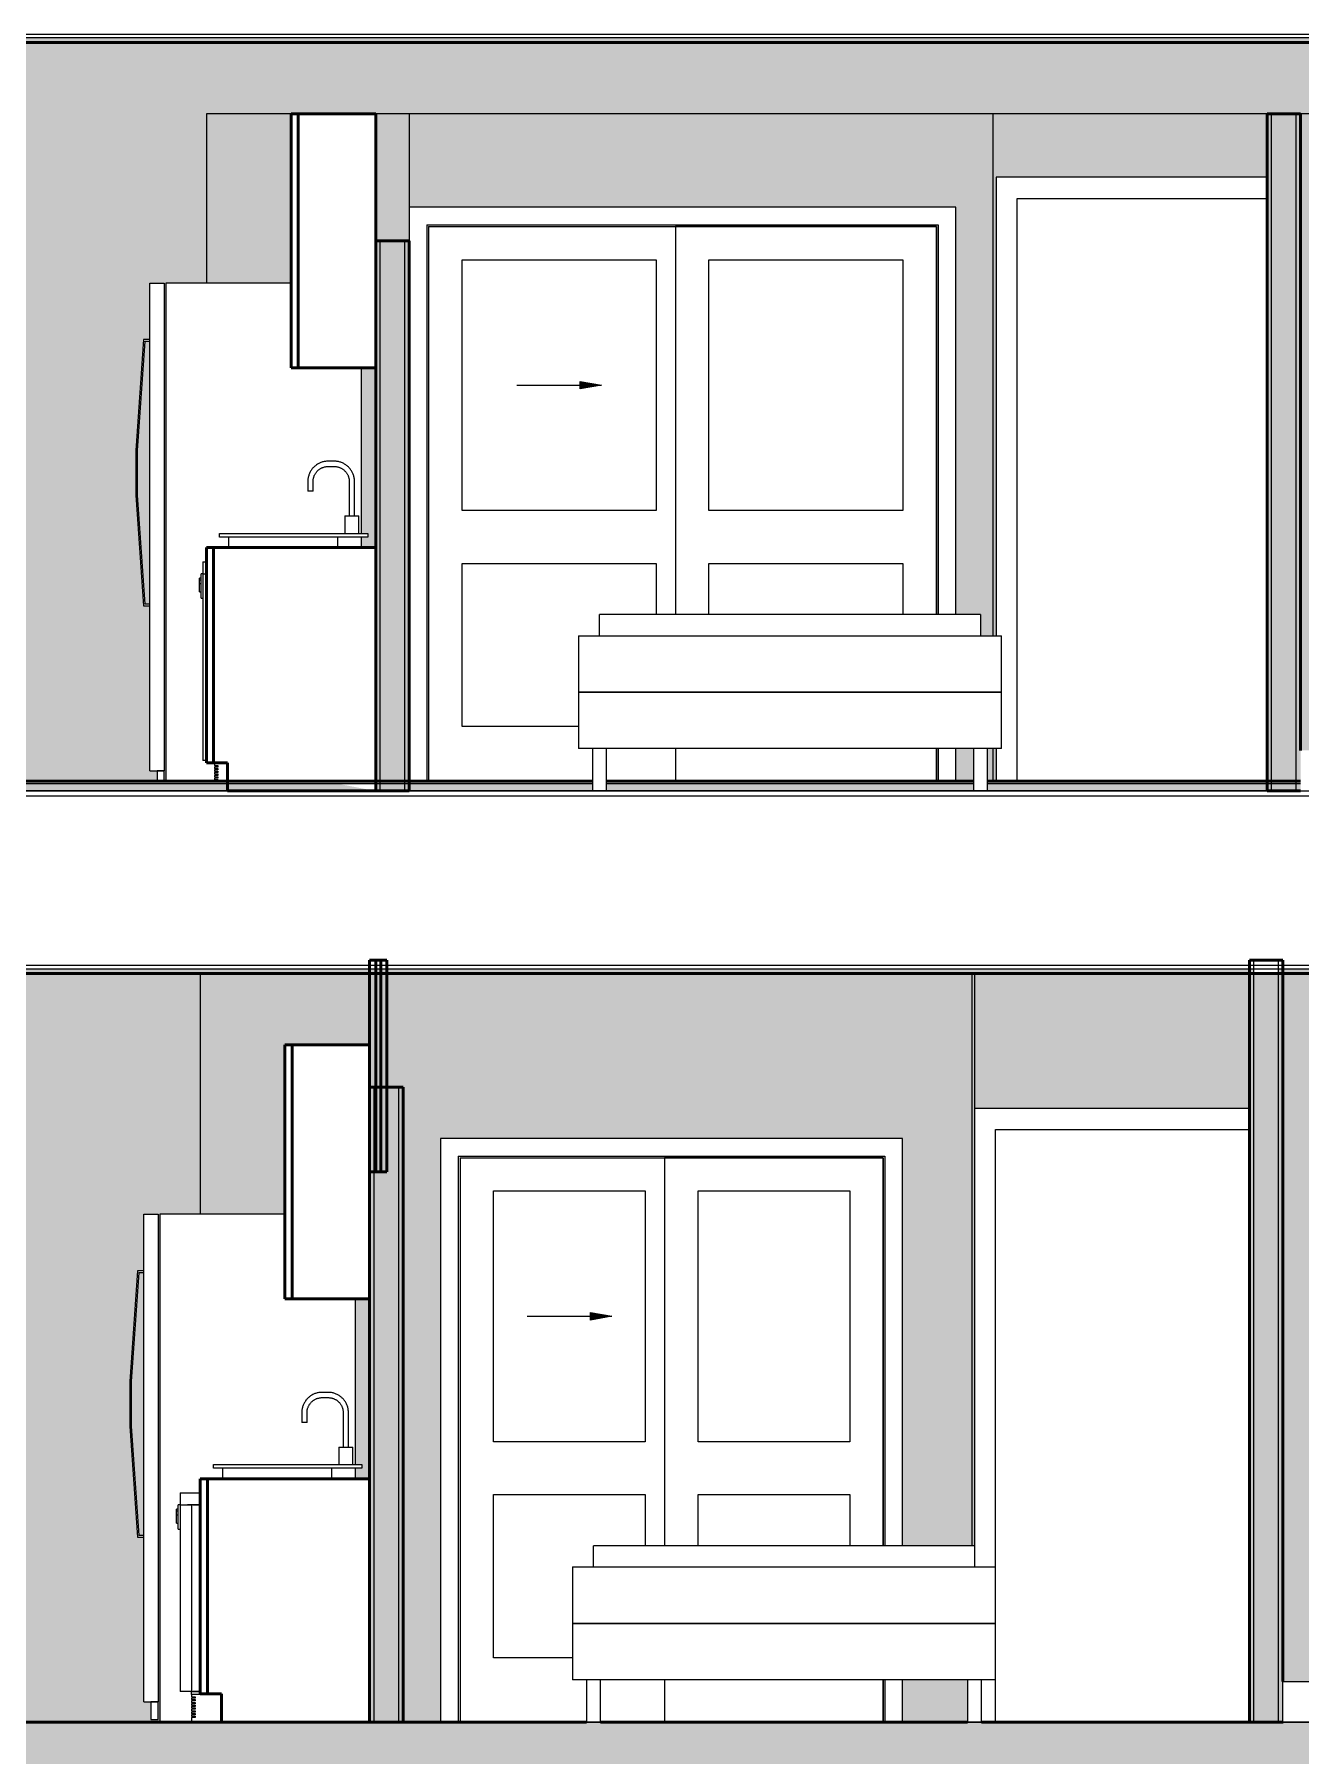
# Model space of a CAD drawing. Header units: inches. Extents: x 9584 to 15274, y -226 to 527.
# Drawn here: x 11400.8 to 11580.4, y -4.7 to 239.2 of the extents above; entities that cross this region are included whole.
import ezdxf

# ---------------------------------------------------------------- set-up
doc = ezdxf.new("R2010")
doc.units = ezdxf.units.IN
doc.header["$MEASUREMENT"] = 0
doc.linetypes.add('Aligning Line 1_8_', pattern=[0.25, 0.125, -0.125])
doc.linetypes.add('Grid Line 1_2_', pattern=[0.875, 0.5, -0.125, 0.125, -0.125])
for name, color, linetype, lineweight in [('0-1', 7, 'Continuous', 5), ('0-2', 7, 'Continuous', 9), ('A-AREA-PATT-2', 254, 'Continuous', 9), ('A-DETL-GENF-1', 92, 'Continuous', 13), ('A-DETL-GENF-2', 7, 'Continuous', 9), ('A-DOOR-1', 7, 'Continuous', 9), ('A-DOOR-FRAM-1', 7, 'Continuous', 9), ('A-FLOR-1', 192, 'Continuous', 50), ('A-FLOR-LEVL-1', 51, 'Grid Line 1_2_', 9), ('A-FLOR-MCUT', 51, 'Continuous', 13), ('A-FLOR-PATT-1', 8, 'Continuous', 9), ('A-WALL-1', 250, 'Continuous', 13), ('A-WALL-2', 10, 'Continuous', 50), ('A-WALL-PATT-1', 253, 'Continuous', 9), ('G-ANNO-SYMB', 111, 'Aligning Line 1_8_', 9), ('G-ANNO-SYMB-1', 147, 'Aligning Line 1_8_', 9), ('I-FURN-1', 7, 'Continuous', 9), ('P-SANR-FIXT-1', 7, 'Continuous', 9), ('Q-CASE-1', 10, 'Continuous', 50), ('Q-SPCQ-1', 7, 'Continuous', 9)]:
    doc.layers.add(name, color=color, linetype=linetype, lineweight=lineweight)
pattern_1 = [(216.87, (11002.345, 87.994), (47.980943, 31.987086), [7.997, -71.971]), (206.565, (11011.941, 83.196), (-15.99371, -15.99413), [17.881, -17.881]), (198.435, (11011.941, 75.199), (-31.98674, -15.99388), [10.115, -40.461])]
pattern_2 = [(0, (10995.947, 72), (30.72, 7.68), [1.267, -21.773, 1.267, -21.773, -122.88]), (0, (10995.947, 72), (30.72, 7.68), [-46.08, 1.267, -44.813, 1.267, -21.773, -53.76]), (0, (10995.947, 72), (30.72, 7.68), [-115.2, 1.267, -14.093, 1.267, -37.133]), (120, (11007.467, 75.84), (-22.011075, 22.7643), [1.267, -21.773, 1.267, -21.773, -122.88]), (120, (11007.467, 75.84), (-22.011075, 22.7643), [-46.08, 1.267, -44.813, 1.267, -21.773, -53.76]), (120, (11007.467, 75.84), (-22.011075, 22.7643), [-115.2, 1.267, -14.093, 1.267, -37.133]), (240, (11011.307, 91.2), (-8.708925, -30.4443), [1.267, -21.773, 1.267, -21.773, -122.88]), (240, (11011.307, 91.2), (-8.708925, -30.4443), [-46.08, 1.267, -44.813, 1.267, -21.773, -53.76]), (240, (11011.307, 91.2), (-8.708925, -30.4443), [-115.2, 1.267, -14.093, 1.267, -37.133])]
pattern_3 = [(50, (10995.947, 72), (27.5427, -2.4099), [2.88, -31.68]), (355, (10995.947, 72), (-5.32784, 28.8843), [2.304, -25.344]), (100.451, (10998.243, 71.8), (22.2153, 26.4739), [2.448, -26.924]), (46.184, (10995.947, 79.68), (40.9819, -6.3564), [4.32, -47.52]), (96.636, (10999.363, 79.15), (35.8907, 37.4062), [3.671, -40.386]), (351.184, (10995.947, 79.68), (35.891, 37.4062), [3.456, -38.016]), (21, (10999.787, 77.76), (22.92104, -15.46073), [2.88, -31.68]), (326, (10999.787, 77.76), (9.3435, 27.84574), [2.304, -25.344]), (71.451, (11001.697, 76.472), (32.2648, 12.3844), [2.448, -26.924]), (37.5, (10995.947, 72), (0.466855, 12.78271), [1.267, -23.77, 1.267, -24.461, -25.44]), (37.5, (10995.947, 72), (0.466855, 12.78271), [-50.765, 1.267, -24.173]), (7.5, (10995.947, 72), (10.10159, 15.14509), [1.267, -13.402, 1.267, -23.194, -9.696]), (7.5, (10995.947, 72), (10.10159, 15.14509), [-39.13, 1.267, -8.429]), (327.5, (10987.384, 72), (20.49916, -0.86578), [1.267, -8.333, 1.267, -28.685, -39.744]), (327.5, (10987.384, 72), (20.49916, -0.86578), [-39.552, 1.267, -38.477]), (317.5, (10983.544, 72), (22.39478, 3.8443), [1.267, -11.213, 1.267, -18.624, -28.224]), (317.5, (10983.544, 72), (22.39478, 3.8443), [-32.371, 1.267, -26.957])]

# ---------------------------------------------------------------- blocks, each defined once
blk = doc.blocks.new('CTR - 2nd Phase_rvt-1-BUILDING SECTION - EAST_WEST - LOOKING NORTH')
at = {"layer": 'A-FLOR-LEVL-1'}
for p, q in [((9583.58, 132), (12532.58, 132)), ((9583.58, 0), (12532.58, 0))]:
    blk.add_line(p, q, dxfattribs=at)
blk = doc.blocks.new('FOLDING_SLIDING CLOSET - 60_ x 80_-1372877-BUILDING SECTION - EAST_WEST - LOOKING NORTH')
at = {"layer": 'A-DETL-GENF-1'}
blk.add_hatch(color=256, dxfattribs=at).paths.add_polyline_path([(11479.66, 57), (11482.68, 57.53), (11479.66, 58.06)], flags=0)
at = {"layer": 'A-DETL-GENF-2'}
for p, q in [((11470.68, 57.53), (11482.68, 57.53)), ((11479.66, 58.06), (11482.68, 57.53)), ((11479.66, 57), (11479.66, 58.06)), ((11482.68, 57.53), (11479.66, 57))]:
    blk.add_line(p, q, dxfattribs=at)
at = {"layer": 'A-DOOR-1'}
for p, q in [((11458.43, 82.75), (11458.43, 0)), ((11523.93, 82.75), (11458.43, 82.75)), ((11523.93, 24.99), (11523.93, 82.75)), ((11460.93, 80.25), (11460.93, 0)), ((11460.93, 80.25), (11521.43, 80.25)), ((11521.18, 80), (11490.18, 80)), ((11490.18, 80), (11490.18, 25)), ((11521.18, 25), (11521.18, 80)), ((11521.43, 80.25), (11521.43, 25)), ((11465.93, 39.75), (11465.93, 75.31)), ((11465.93, 75.31), (11487.43, 75.31)), ((11487.43, 75.31), (11487.43, 39.75)), ((11494.93, 39.75), (11494.93, 75.31)), ((11494.93, 75.31), (11516.43, 75.31)), ((11516.43, 75.31), (11516.43, 39.75)), ((11487.43, 39.75), (11465.93, 39.75)), ((11516.43, 39.75), (11494.93, 39.75)), ((11465.93, 9.13), (11465.93, 32.25)), ((11465.93, 32.25), (11487.43, 32.25)), ((11487.43, 32.25), (11487.43, 25)), ((11494.93, 25), (11494.93, 32.25)), ((11494.93, 32.25), (11516.43, 32.25)), ((11516.43, 32.25), (11516.43, 25)), ((11477.11, 9.13), (11465.93, 9.13)), ((11490.18, 6), (11490.18, 0)), ((11521.18, 0), (11521.18, 6)), ((11521.43, 6), (11521.43, 0)), ((11523.93, 0), (11523.93, 6))]:
    blk.add_line(p, q, dxfattribs=at)
at = {"layer": 'A-DOOR-FRAM-1'}
for p, q in [((11461.18, 80), (11461.18, 0)), ((11461.18, 80), (11521.18, 80)), ((11521.18, 80), (11521.18, 25)), ((11521.18, 6), (11521.18, 0))]:
    blk.add_line(p, q, dxfattribs=at)
blk = doc.blocks.new('Interior_barn_door_18732 - Interior_barn_door_18732-1655839-BUILDING SECTION - EAST_WEST - LOOKING NORTH')
at = {"layer": 'A-DOOR-FRAM-1'}
for p, q in [((11573.11, 87), (11534.11, 87)), ((11534.11, 87), (11534.11, 25)), ((11537.11, 22), (11537.11, 84)), ((11537.11, 84), (11573.11, 84)), ((11537.11, 0), (11537.11, 6))]:
    blk.add_line(p, q, dxfattribs=at)
blk = doc.blocks.new('Refrigerator_-_Side-by-Side_6047 - 36_ X 30_-1372843-BUILDING SECTION - EAST_WEST - LOOKING NORTH')
at = {"layer": 'Q-SPCQ-1'}
for p, q in [((11416.36, 2.87), (11416.36, 72)), ((11416.36, 72), (11418.36, 72)), ((11418.36, 72), (11418.36, 2.87)), ((11418.61, 72), (11418.61, 0)), ((11436.36, 72), (11418.61, 72)), ((11415.46, 64), (11414.36, 48.29)), ((11414.61, 48.28), (11415.7, 63.75)), ((11416.36, 64), (11415.46, 64)), ((11415.7, 63.75), (11416.36, 63.75)), ((11446.36, 36.5), (11446.36, 60)), ((11414.36, 48.29), (11414.36, 41.94)), ((11414.61, 41.95), (11414.61, 48.28)), ((11414.36, 41.94), (11415.46, 26.23)), ((11415.7, 26.48), (11414.61, 41.95)), ((11446.36, 34.5), (11446.36, 36)), ((11415.46, 26.23), (11416.36, 26.23)), ((11416.36, 26.48), (11415.7, 26.48)), ((11416.36, 2.87), (11418.36, 2.87)), ((11417.36, 2.87), (11417.36, 0.37)), ((11418.36, 2.87), (11417.36, 2.87)), ((11418.36, 0.37), (11418.36, 2.87)), ((11417.36, 0.37), (11418.36, 0.37))]:
    blk.add_line(p, q, dxfattribs=at)
blk = doc.blocks.new('OD_CW_Base Cabinet - OD_CW_Base Cabinet-1952585-BUILDING SECTION - EAST_WEST - LOOKING NORTH')
at = {"layer": 'Q-CASE-1'}
for p, q in [((11424.36, 34.5), (11424.36, 4)), ((11425.36, 34.5), (11424.36, 34.5)), ((11425.36, 4), (11425.36, 34.5)), ((11425.36, 34.5), (11425.36, 4)), ((11448.36, 34.5), (11425.36, 34.5)), ((11448.36, 0), (11448.36, 34.5)), ((11424.36, 4), (11425.36, 4)), ((11425.36, 4), (11427.36, 4)), ((11427.36, 4), (11427.36, 0)), ((11427.36, 0), (11448.36, 0))]:
    blk.add_line(p, q, dxfattribs=at)
blk = doc.blocks.new('Sink Kitchen-Single - 30_ x 21_-366345-BUILDING SECTION - EAST_WEST - LOOKING NORTH')
at = {"layer": 'P-SANR-FIXT-1'}
for p, q in [((11442.49, 46.75), (11441.61, 46.75)), ((11441.61, 46), (11442.49, 46)), ((11438.74, 43.88), (11438.74, 42.5)), ((11439.49, 42.5), (11438.74, 42.5)), ((11439.49, 42.5), (11439.49, 43.88)), ((11444.61, 43.88), (11444.61, 39)), ((11445.36, 39), (11445.36, 43.88)), ((11443.99, 39), (11443.99, 36.5)), ((11443.99, 39), (11443.99, 36.5)), ((11444.01, 39), (11444.01, 39)), ((11444.01, 39), (11444.99, 39)), ((11444.99, 39), (11445.96, 39)), ((11445.96, 39), (11445.96, 39)), ((11445.99, 36.5), (11445.99, 39)), ((11445.99, 36.5), (11445.99, 39)), ((11426.24, 36.5), (11447.24, 36.5)), ((11426.24, 36), (11426.24, 36.5)), ((11447.24, 36), (11426.24, 36)), ((11427.49, 36), (11427.49, 34.5)), ((11442.99, 34.5), (11442.99, 36)), ((11447.24, 36.5), (11447.24, 36))]:
    blk.add_line(p, q, dxfattribs=at)
at = {"layer": 'P-SANR-FIXT-1', "flags": 128}
for points in [[(11441.61, 46.75), (11441.5, 46.75), (11441.38, 46.74), (11441.27, 46.73), (11441.16, 46.71), (11441.04, 46.69), (11440.93, 46.67), (11440.82, 46.64), (11440.71, 46.6), (11440.6, 46.57), (11440.49, 46.52), (11440.39, 46.48), (11440.29, 46.43), (11440.19, 46.37), (11440.09, 46.31), (11439.99, 46.25), (11439.9, 46.18), (11439.81, 46.11), (11439.72, 46.04), (11439.63, 45.96), (11439.55, 45.88), (11439.47, 45.79), (11439.4, 45.71), (11439.33, 45.62), (11439.26, 45.52), (11439.2, 45.43), (11439.13, 45.33), (11439.08, 45.23), (11439.03, 45.13), (11438.98, 45.02), (11438.93, 44.92), (11438.9, 44.81), (11438.86, 44.7), (11438.83, 44.59), (11438.8, 44.48), (11438.78, 44.36), (11438.76, 44.25), (11438.75, 44.14), (11438.74, 44.02), (11438.74, 43.91), (11438.74, 43.88)], [(11445.36, 43.88), (11445.36, 43.99), (11445.36, 44.1), (11445.34, 44.22), (11445.33, 44.33), (11445.31, 44.45), (11445.28, 44.56), (11445.25, 44.67), (11445.22, 44.78), (11445.18, 44.89), (11445.14, 44.99), (11445.09, 45.1), (11445.04, 45.2), (11444.98, 45.3), (11444.93, 45.4), (11444.86, 45.5), (11444.8, 45.59), (11444.72, 45.68), (11444.65, 45.77), (11444.57, 45.86), (11444.49, 45.94), (11444.41, 46.02), (11444.32, 46.09), (11444.23, 46.16), (11444.14, 46.23), (11444.04, 46.29), (11443.94, 46.35), (11443.84, 46.41), (11443.74, 46.46), (11443.64, 46.51), (11443.53, 46.55), (11443.42, 46.59), (11443.31, 46.63), (11443.2, 46.66), (11443.09, 46.69), (11442.98, 46.71), (11442.86, 46.73), (11442.75, 46.74), (11442.64, 46.75), (11442.52, 46.75), (11442.49, 46.75)], [(11439.49, 43.88), (11439.49, 43.96), (11439.5, 44.04), (11439.5, 44.13), (11439.52, 44.21), (11439.53, 44.3), (11439.55, 44.38), (11439.57, 44.46), (11439.6, 44.54), (11439.63, 44.62), (11439.66, 44.7), (11439.69, 44.78), (11439.73, 44.86), (11439.77, 44.93), (11439.81, 45), (11439.86, 45.07), (11439.91, 45.14), (11439.96, 45.21), (11440.02, 45.28), (11440.07, 45.34), (11440.13, 45.4), (11440.2, 45.46), (11440.26, 45.51), (11440.33, 45.57), (11440.4, 45.62), (11440.47, 45.66), (11440.54, 45.71), (11440.61, 45.75), (11440.69, 45.79), (11440.77, 45.82), (11440.84, 45.86), (11440.92, 45.88), (11441.01, 45.91), (11441.09, 45.93), (11441.17, 45.95), (11441.25, 45.97), (11441.34, 45.98), (11441.42, 45.99), (11441.51, 46), (11441.59, 46), (11441.61, 46)], [(11442.49, 46), (11442.57, 46), (11442.66, 45.99), (11442.74, 45.98), (11442.83, 45.97), (11442.91, 45.96), (11442.99, 45.94), (11443.08, 45.92), (11443.16, 45.89), (11443.24, 45.86), (11443.32, 45.83), (11443.39, 45.8), (11443.47, 45.76), (11443.55, 45.72), (11443.62, 45.68), (11443.69, 45.63), (11443.76, 45.58), (11443.83, 45.53), (11443.89, 45.47), (11443.95, 45.42), (11444.01, 45.36), (11444.07, 45.29), (11444.13, 45.23), (11444.18, 45.16), (11444.23, 45.09), (11444.28, 45.02), (11444.32, 44.95), (11444.36, 44.88), (11444.4, 44.8), (11444.44, 44.72), (11444.47, 44.65), (11444.5, 44.57), (11444.53, 44.48), (11444.55, 44.4), (11444.57, 44.32), (11444.58, 44.24), (11444.6, 44.15), (11444.61, 44.07), (11444.61, 43.98), (11444.61, 43.9), (11444.61, 43.88)]]:
    blk.add_lwpolyline(points, dxfattribs=at)
blk = doc.blocks.new('Dishwasher_15404 - 34_ counter-547918-BUILDING SECTION - EAST_WEST - LOOKING NORTH')
at = {"layer": 'Q-SPCQ-1'}
for p, q in [((11421.49, 32.5), (11421.49, 30.79)), ((11421.49, 32.5), (11422.56, 32.5)), ((11422.56, 32.5), (11424.36, 32.5)), ((11421.24, 30.18), (11420.99, 30.18)), ((11420.99, 29.94), (11420.99, 30.18)), ((11420.99, 29.35), (11420.99, 29.94)), ((11420.99, 29.94), (11421.24, 29.94)), ((11420.99, 28.21), (11420.99, 29.35)), ((11421.24, 29.35), (11420.99, 29.35)), ((11421.24, 28.06), (11421.24, 30.79)), ((11421.49, 30.79), (11421.24, 30.79)), ((11421.49, 30.79), (11421.49, 4.33)), ((11421.49, 30.79), (11421.69, 30.79)), ((11421.69, 30.79), (11423.11, 30.79)), ((11424.36, 30.79), (11422.56, 30.79)), ((11423.11, 30.79), (11423.11, 4.33)), ((11423.11, 30.79), (11423.11, 4.33)), ((11423.31, 30.79), (11424.36, 30.79)), ((11420.99, 28.21), (11421.24, 28.21)), ((11421.24, 27.35), (11421.24, 28.06)), ((11421.24, 27.35), (11421.5, 27.35)), ((11421.69, 4.33), (11421.49, 4.33)), ((11423.11, 4.33), (11421.69, 4.33)), ((11423.11, 4.33), (11424.36, 4.33)), ((11423.11, 3.94), (11423.11, 4.33)), ((11427.36, 3.94), (11423.11, 3.94)), ((11423.11, 3.94), (11423.11, 3.59)), ((11423.15, 3.59), (11423.11, 3.59)), ((11423.11, 3.59), (11423.61, 3.59)), ((11423.11, 3.39), (11423.11, 3.2)), ((11423.11, 3.39), (11423.15, 3.39)), ((11423.61, 3.39), (11423.11, 3.39)), ((11423.15, 3.2), (11423.11, 3.2)), ((11423.11, 3.2), (11423.61, 3.2)), ((11423.11, 3), (11423.11, 2.8)), ((11423.11, 3), (11423.15, 3)), ((11423.61, 3), (11423.11, 3)), ((11423.15, 2.8), (11423.11, 2.8)), ((11423.11, 2.8), (11423.61, 2.8)), ((11423.11, 2.61), (11423.11, 2.41)), ((11423.11, 2.61), (11423.15, 2.61)), ((11423.61, 2.61), (11423.11, 2.61)), ((11424.36, 4.33), (11423.31, 4.33)), ((11423.61, 3.59), (11423.61, 3.39)), ((11423.61, 3.2), (11423.61, 3)), ((11423.61, 2.8), (11423.61, 2.61)), ((11424.69, 3.94), (11427.36, 3.94)), ((11423.15, 2.41), (11423.11, 2.41)), ((11423.11, 2.41), (11423.61, 2.41)), ((11423.11, 2.21), (11423.11, 2.02)), ((11423.11, 2.21), (11423.15, 2.21)), ((11423.61, 2.21), (11423.11, 2.21)), ((11423.15, 2.02), (11423.11, 2.02)), ((11423.11, 2.02), (11423.61, 2.02)), ((11423.11, 1.82), (11423.11, 1.62)), ((11423.11, 1.82), (11423.15, 1.82)), ((11423.61, 1.82), (11423.11, 1.82)), ((11423.15, 1.62), (11423.11, 1.62)), ((11423.11, 1.62), (11423.61, 1.62)), ((11423.11, 1.43), (11423.11, 1.23)), ((11423.11, 1.43), (11423.15, 1.43)), ((11423.61, 1.43), (11423.11, 1.43)), ((11423.15, 1.23), (11423.11, 1.23)), ((11423.11, 1.23), (11423.61, 1.23)), ((11423.11, 1.03), (11423.11, 0.84)), ((11423.11, 1.03), (11423.15, 1.03)), ((11423.61, 1.03), (11423.11, 1.03)), ((11423.15, 0.84), (11423.11, 0.84)), ((11423.11, 0.84), (11423.61, 0.84)), ((11423.11, 0.64), (11423.11, 0)), ((11423.61, 0.64), (11423.11, 0.64)), ((11423.61, 2.41), (11423.61, 2.21)), ((11423.61, 2.02), (11423.61, 1.82)), ((11423.61, 1.62), (11423.61, 1.43)), ((11423.61, 1.23), (11423.61, 1.03)), ((11423.61, 0.84), (11423.61, 0.64))]:
    blk.add_line(p, q, dxfattribs=at)
blk = doc.blocks.new('OD_CW_Upper Cabinet - OD_CW_Upper Cabinet-1952556-BUILDING SECTION - EAST_WEST - LOOKING NORTH')
at = {"layer": 'Q-CASE-1'}
for p, q in [((11436.36, 96), (11436.36, 60)), ((11437.36, 96), (11436.36, 96)), ((11437.36, 60), (11437.36, 96)), ((11437.36, 96), (11437.36, 60)), ((11448.36, 96), (11437.36, 96)), ((11448.36, 60), (11448.36, 96)), ((11436.36, 60), (11437.36, 60)), ((11437.36, 60), (11448.36, 60))]:
    blk.add_line(p, q, dxfattribs=at)
blk = doc.blocks.new('Shower Base-3D - 36_ x 36_-1586087-BUILDING SECTION - EAST_WEST - LOOKING NORTH')
at = {"layer": 'P-SANR-FIXT-1'}
for p, q in [((11577.86, 5.75), (11613.86, 5.75)), ((11577.86, 0), (11577.86, 5.75)), ((11613.86, 5.75), (11613.86, 0)), ((11613.86, 0), (11577.86, 0))]:
    blk.add_line(p, q, dxfattribs=at)
blk = doc.blocks.new('Bed-Standard - Queen 60_ x 79_-1242961-BUILDING SECTION - EAST_WEST - LOOKING NORTH')
at = {"layer": 'I-FURN-1'}
for p, q in [((11534.11, 25), (11480.11, 25)), ((11480.11, 24), (11480.11, 25)), ((11534.11, 25), (11534.11, 24)), ((11477.11, 22), (11477.11, 14)), ((11477.11, 22), (11478.11, 22)), ((11478.11, 22), (11536.11, 22)), ((11480.11, 22), (11480.11, 24)), ((11534.11, 24), (11534.11, 22)), ((11536.11, 22), (11537.11, 22)), ((11537.11, 14), (11537.11, 22)), ((11477.11, 14), (11477.11, 6)), ((11477.11, 14), (11478.11, 14)), ((11478.11, 14), (11477.11, 14)), ((11478.11, 14), (11536.11, 14)), ((11536.11, 14), (11478.11, 14)), ((11536.11, 14), (11537.11, 14)), ((11537.11, 14), (11536.11, 14)), ((11537.11, 6), (11537.11, 14)), ((11478.11, 6), (11477.11, 6)), ((11536.11, 6), (11478.11, 6)), ((11479.11, 6), (11479.11, 0)), ((11481.11, 0), (11481.11, 6)), ((11533.11, 6), (11533.11, 0)), ((11535.11, 0), (11535.11, 6)), ((11537.11, 6), (11536.11, 6)), ((11535.11, 0), (11533.11, 0)), ((11481.11, 0), (11479.11, 0))]:
    blk.add_line(p, q, dxfattribs=at)
blk = doc.blocks.new('FOLDING_SLIDING CLOSET - 72_ x 80_-1372823-BUILDING SECTION - EAST_WEST - LOOKING NORTH')
at = {"layer": 'A-DETL-GENF-1'}
blk.add_hatch(color=256, dxfattribs=at).paths.add_polyline_path([(11478.21, 189), (11481.22, 189.53), (11478.21, 190.06)], flags=0)
at = {"layer": 'A-DETL-GENF-2'}
for p, q in [((11469.22, 189.53), (11481.22, 189.53)), ((11478.21, 190.06), (11481.22, 189.53)), ((11478.21, 189), (11478.21, 190.06)), ((11481.22, 189.53), (11478.21, 189))]:
    blk.add_line(p, q, dxfattribs=at)
at = {"layer": 'A-DOOR-1'}
for p, q in [((11453.97, 214.75), (11453.97, 210)), ((11531.47, 214.75), (11453.97, 214.75)), ((11531.47, 157), (11531.47, 214.75)), ((11456.47, 212.25), (11456.47, 133.37)), ((11456.47, 212.25), (11528.97, 212.25)), ((11528.72, 212), (11491.72, 212)), ((11491.72, 212), (11491.72, 157)), ((11528.72, 156.99), (11528.72, 212)), ((11528.97, 212.25), (11528.97, 156.99)), ((11461.47, 171.75), (11461.47, 207.31)), ((11461.47, 207.31), (11488.97, 207.31)), ((11488.97, 207.31), (11488.97, 171.75)), ((11496.47, 171.75), (11496.47, 207.31)), ((11496.47, 207.31), (11523.97, 207.31)), ((11523.97, 207.31), (11523.97, 171.75)), ((11488.97, 171.75), (11461.47, 171.75)), ((11523.97, 171.75), (11496.47, 171.75)), ((11461.47, 141.13), (11461.47, 164.25)), ((11461.47, 164.25), (11488.97, 164.25)), ((11488.97, 164.25), (11488.97, 157)), ((11496.47, 157), (11496.47, 164.25)), ((11496.47, 164.25), (11523.97, 164.25)), ((11523.97, 164.25), (11523.97, 157)), ((11477.97, 141.13), (11461.47, 141.13)), ((11491.72, 138), (11491.72, 133.37)), ((11528.72, 133.37), (11528.72, 138)), ((11528.97, 138), (11528.97, 133.37)), ((11531.47, 133.37), (11531.47, 138))]:
    blk.add_line(p, q, dxfattribs=at)
at = {"layer": 'A-DOOR-FRAM-1'}
for p, q in [((11456.72, 212), (11456.72, 133.37)), ((11456.72, 212), (11528.72, 212)), ((11528.72, 212), (11528.72, 156.99)), ((11528.72, 138), (11528.72, 133.37))]:
    blk.add_line(p, q, dxfattribs=at)
blk = doc.blocks.new('Refrigerator_-_Side-by-Side_6047 - 36_ X 30_-V9-BUILDING SECTION - EAST_WEST - LOOKING NORTH')
at = {"layer": 'Q-SPCQ-1'}
for p, q in [((11417.22, 134.87), (11417.22, 204)), ((11417.22, 204), (11419.22, 204)), ((11419.22, 204), (11419.22, 134.87)), ((11419.47, 204), (11419.47, 133.37)), ((11437.22, 204), (11419.47, 204)), ((11416.32, 196), (11415.22, 180.29)), ((11415.47, 180.28), (11416.55, 195.75)), ((11417.22, 196), (11416.32, 196)), ((11416.55, 195.75), (11417.22, 195.75)), ((11447.22, 168.5), (11447.22, 192)), ((11415.22, 180.29), (11415.22, 173.94)), ((11415.47, 173.95), (11415.47, 180.28)), ((11415.22, 173.94), (11416.32, 158.23)), ((11416.55, 158.48), (11415.47, 173.95)), ((11447.22, 166.5), (11447.22, 168)), ((11416.32, 158.23), (11417.22, 158.23)), ((11417.22, 158.48), (11416.55, 158.48)), ((11417.22, 134.87), (11419.22, 134.87)), ((11418.22, 134.87), (11418.22, 133.37)), ((11419.22, 134.87), (11418.22, 134.87)), ((11419.22, 133.37), (11419.22, 134.87))]:
    blk.add_line(p, q, dxfattribs=at)
blk = doc.blocks.new('OD_CW_Base Cabinet - OD_CW_Base Cabinet-1965007-BUILDING SECTION - EAST_WEST - LOOKING NORTH')
at = {"layer": 'Q-CASE-1'}
for p, q in [((11425.22, 166.5), (11425.22, 136)), ((11426.22, 166.5), (11425.22, 166.5)), ((11426.22, 136), (11426.22, 166.5)), ((11426.22, 166.5), (11426.22, 136)), ((11449.22, 166.5), (11426.22, 166.5)), ((11449.22, 132), (11449.22, 166.5)), ((11425.22, 136), (11426.22, 136)), ((11426.22, 136), (11428.22, 136)), ((11428.22, 136), (11428.22, 132)), ((11428.22, 132), (11449.22, 132))]:
    blk.add_line(p, q, dxfattribs=at)
blk = doc.blocks.new('Dishwasher_15404 - 34_ counter-V10-BUILDING SECTION - EAST_WEST - LOOKING NORTH')
at = {"layer": 'Q-SPCQ-1'}
for p, q in [((11424.72, 164.5), (11424.72, 162.79)), ((11424.72, 164.5), (11425.22, 164.5)), ((11424.47, 162.18), (11424.22, 162.18)), ((11424.22, 162.05), (11424.22, 162.18)), ((11424.22, 161.94), (11424.22, 162.05)), ((11424.22, 161.35), (11424.22, 161.94)), ((11424.22, 161.94), (11424.47, 161.94)), ((11424.22, 160.21), (11424.22, 161.35)), ((11424.47, 161.35), (11424.22, 161.35)), ((11424.47, 160.06), (11424.47, 162.79)), ((11424.72, 162.79), (11424.47, 162.79)), ((11424.72, 162.79), (11424.72, 136.33)), ((11424.72, 162.79), (11424.92, 162.79)), ((11424.92, 162.79), (11425.22, 162.79)), ((11424.22, 160.21), (11424.47, 160.21)), ((11424.47, 159.35), (11424.47, 160.06)), ((11424.47, 159.35), (11424.73, 159.35)), ((11424.92, 136.33), (11424.72, 136.33)), ((11425.22, 136.33), (11424.92, 136.33)), ((11426.35, 135.94), (11426.35, 136)), ((11428.22, 135.94), (11426.35, 135.94)), ((11426.35, 135.94), (11426.35, 135.59)), ((11426.38, 135.59), (11426.35, 135.59)), ((11426.35, 135.59), (11426.85, 135.59)), ((11426.35, 135.39), (11426.35, 135.2)), ((11426.35, 135.39), (11426.38, 135.39)), ((11426.85, 135.39), (11426.35, 135.39)), ((11426.38, 135.2), (11426.35, 135.2)), ((11426.35, 135.2), (11426.85, 135.2)), ((11426.35, 135), (11426.35, 134.8)), ((11426.35, 135), (11426.38, 135)), ((11426.85, 135), (11426.35, 135)), ((11426.38, 134.8), (11426.35, 134.8)), ((11426.35, 134.8), (11426.85, 134.8)), ((11426.35, 134.61), (11426.35, 134.41)), ((11426.35, 134.61), (11426.38, 134.61)), ((11426.85, 134.61), (11426.35, 134.61)), ((11426.38, 134.41), (11426.35, 134.41)), ((11426.35, 134.41), (11426.85, 134.41)), ((11426.35, 134.21), (11426.35, 134.02)), ((11426.35, 134.21), (11426.38, 134.21)), ((11426.85, 134.21), (11426.35, 134.21)), ((11426.85, 135.59), (11426.85, 135.39)), ((11426.85, 135.2), (11426.85, 135)), ((11426.85, 134.8), (11426.85, 134.61)), ((11426.85, 134.41), (11426.85, 134.21)), ((11427.92, 135.94), (11428.22, 135.94)), ((11426.38, 134.02), (11426.35, 134.02)), ((11426.35, 134.02), (11426.85, 134.02)), ((11426.35, 133.82), (11426.35, 133.62)), ((11426.35, 133.82), (11426.38, 133.82)), ((11426.85, 133.82), (11426.35, 133.82)), ((11426.38, 133.62), (11426.35, 133.62)), ((11426.35, 133.62), (11426.85, 133.62)), ((11426.35, 133.43), (11426.35, 133.37)), ((11426.35, 133.43), (11426.38, 133.43)), ((11426.85, 133.43), (11426.35, 133.43)), ((11426.85, 134.02), (11426.85, 133.82)), ((11426.85, 133.62), (11426.85, 133.43))]:
    blk.add_line(p, q, dxfattribs=at)
blk = doc.blocks.new('Interior_barn_door_18732 - Interior_barn_door_18732-V14-BUILDING SECTION - EAST_WEST - LOOKING NORTH')
at = {"layer": 'A-DOOR-FRAM-1'}
for p, q in [((11575.6, 219), (11537.19, 219)), ((11537.19, 219), (11537.19, 154)), ((11540.19, 133.37), (11540.19, 216)), ((11540.19, 216), (11575.6, 216)), ((11537.19, 138), (11537.19, 133.37))]:
    blk.add_line(p, q, dxfattribs=at)
blk = doc.blocks.new('OD_CW_Upper Cabinet - OD_CW_Upper Cabinet-1965010-BUILDING SECTION - EAST_WEST - LOOKING NORTH')
at = {"layer": 'Q-CASE-1'}
for p, q in [((11437.22, 228), (11437.22, 192)), ((11438.22, 228), (11437.22, 228)), ((11438.22, 192), (11438.22, 228)), ((11438.22, 228), (11438.22, 192)), ((11449.22, 228), (11438.22, 228)), ((11449.22, 192), (11449.22, 228)), ((11437.22, 192), (11438.22, 192)), ((11438.22, 192), (11449.22, 192))]:
    blk.add_line(p, q, dxfattribs=at)
blk = doc.blocks.new('CTR - 1st Phase - Unit Layouts_rvt-1-BUILDING SECTION - EAST_WEST - LOOKING NORTH')
at = {"layer": 'A-WALL-PATT-1'}
h = blk.add_hatch(dxfattribs=at)
h.set_pattern_fill('FP_3', color=256, style=0, pattern_type=2)
h.set_pattern_definition(pattern_1)
h.paths.add_polyline_path([(11449.85, 133), (11453.35, 133), (11453.35, 133.37), (11449.85, 133.37)], flags=0)
h = blk.add_hatch(dxfattribs=at)
h.set_pattern_fill('FP_3', color=256, style=0, pattern_type=2)
h.set_pattern_definition(pattern_1)
h.paths.add_polyline_path([(11579.73, 133), (11579.73, 133.37), (11576.23, 133.37), (11576.23, 133), (11578.09, 133)], flags=0)
h = blk.add_hatch(dxfattribs=at)
h.set_pattern_fill('FP_3', color=256, style=0, pattern_type=2)
h.set_pattern_definition(pattern_1)
h.paths.add_polyline_path([(11573.74, 106.12), (11577.24, 106.12), (11577.24, 107.25), (11573.74, 107.25)], flags=0)
at = {"layer": 'A-WALL-1'}
for p, q in [((11437.22, 228), (11425.22, 228)), ((11425.22, 228), (11425.22, 204)), ((11453.97, 228), (11449.22, 228)), ((11536.77, 228), (11453.97, 228)), ((11453.97, 228), (11453.97, 214.75)), ((11575.6, 228), (11536.77, 228)), ((11536.77, 154), (11536.77, 228)), ((11576.23, 132), (11576.23, 228)), ((11579.73, 132), (11579.73, 228)), ((11616.35, 228), (11580.35, 228)), ((11449.85, 132), (11449.85, 210)), ((11453.35, 132), (11453.35, 210)), ((11536.77, 133.37), (11536.77, 138)), ((11573.74, 0), (11573.74, 108)), ((11577.24, 0), (11577.24, 108)), ((11424.36, 106.12), (11424.36, 72)), ((11533.77, 25), (11533.77, 106.12)), ((11534.11, 106.12), (11534.11, 87)), ((11448.99, 0), (11448.99, 90)), ((11452.49, 0), (11452.49, 90))]:
    blk.add_line(p, q, dxfattribs=at)
at = {"layer": 'A-WALL-2'}
for p, q in [((11575.6, 228), (11575.6, 132)), ((11580.35, 228), (11575.6, 228)), ((11580.35, 137.75), (11580.35, 228)), ((11453.97, 210), (11449.22, 210)), ((11449.22, 210), (11449.22, 132)), ((11453.97, 132), (11453.97, 210)), ((11449.22, 132), (11453.97, 132)), ((11575.6, 132), (11580.35, 132)), ((11449.94, 108), (11448.36, 108)), ((11448.36, 108), (11448.36, 78)), ((11450.8, 108), (11449.22, 108)), ((11449.22, 108), (11449.22, 78)), ((11449.94, 78), (11449.94, 108)), ((11450.8, 78), (11450.8, 108)), ((11573.11, 108), (11573.11, 0)), ((11577.86, 108), (11573.11, 108)), ((11577.86, 5.75), (11577.86, 108)), ((11453.11, 90), (11448.36, 90)), ((11448.36, 90), (11448.36, 0)), ((11453.11, 0), (11453.11, 90)), ((11448.36, 78), (11449.94, 78)), ((11449.22, 78), (11450.8, 78)), ((11448.36, 0), (11453.11, 0)), ((11573.11, 0), (11577.86, 0))]:
    blk.add_line(p, q, dxfattribs=at)
at = {"layer": '0-2'}
for name, p in [('OD_CW_Upper Cabinet - OD_CW_Upper Cabinet-1965010-BUILDING SECTION - EAST_WEST - LOOKING NORTH', (0, 0)), ('Interior_barn_door_18732 - Interior_barn_door_18732-V14-BUILDING SECTION - EAST_WEST - LOOKING NORTH', (0, 0)), ('FOLDING_SLIDING CLOSET - 72_ x 80_-1372823-BUILDING SECTION - EAST_WEST - LOOKING NORTH', (0, 0)), ('Refrigerator_-_Side-by-Side_6047 - 36_ X 30_-V9-BUILDING SECTION - EAST_WEST - LOOKING NORTH', (0, 0)), ('Sink Kitchen-Single - 30_ x 21_-366345-BUILDING SECTION - EAST_WEST - LOOKING NORTH', (0.86, 132)), ('OD_CW_Base Cabinet - OD_CW_Base Cabinet-1965007-BUILDING SECTION - EAST_WEST - LOOKING NORTH', (0, 0)), ('Dishwasher_15404 - 34_ counter-V10-BUILDING SECTION - EAST_WEST - LOOKING NORTH', (0, 0)), ('Bed-Standard - Queen 60_ x 79_-1242961-BUILDING SECTION - EAST_WEST - LOOKING NORTH', (0.86, 132)), ('OD_CW_Upper Cabinet - OD_CW_Upper Cabinet-1952556-BUILDING SECTION - EAST_WEST - LOOKING NORTH', (0, 0)), ('Interior_barn_door_18732 - Interior_barn_door_18732-1655839-BUILDING SECTION - EAST_WEST - LOOKING NORTH', (0, 0)), ('FOLDING_SLIDING CLOSET - 60_ x 80_-1372877-BUILDING SECTION - EAST_WEST - LOOKING NORTH', (0, 0)), ('Refrigerator_-_Side-by-Side_6047 - 36_ X 30_-1372843-BUILDING SECTION - EAST_WEST - LOOKING NORTH', (0, 0)), ('Sink Kitchen-Single - 30_ x 21_-366345-BUILDING SECTION - EAST_WEST - LOOKING NORTH', (0, 0)), ('OD_CW_Base Cabinet - OD_CW_Base Cabinet-1952585-BUILDING SECTION - EAST_WEST - LOOKING NORTH', (0, 0)), ('Dishwasher_15404 - 34_ counter-547918-BUILDING SECTION - EAST_WEST - LOOKING NORTH', (0, 0)), ('Bed-Standard - Queen 60_ x 79_-1242961-BUILDING SECTION - EAST_WEST - LOOKING NORTH', (0, 0)), ('Shower Base-3D - 36_ x 36_-1586087-BUILDING SECTION - EAST_WEST - LOOKING NORTH', (0, 0))]:
    blk.add_blockref(name, p, dxfattribs=at)
blk = doc.blocks.new('CTR  - Topography_rvt-1-BUILDING SECTION - EAST_WEST - LOOKING NORTH')
at = {"layer": 'A-FLOR-LEVL-1'}
blk.add_line((9583.58, 0), (12532.58, 0), dxfattribs=at)
at = {"layer": 'G-ANNO-SYMB-1'}
blk.add_line((9742.88, 0), (12435.88, 0), dxfattribs=at)
blk = doc.blocks.new('CTR - 1st Phase - Common Walls_rvt-1-BUILDING SECTION - EAST_WEST - LOOKING NORTH')
at = {"layer": 'A-AREA-PATT-2'}
h = blk.add_hatch(color=256, dxfattribs=at)
h.paths.add_polyline_path([(11617.81, 133.37), (11621.1, 133.37), (11621.1, 215), (11643.61, 215), (11643.61, 238.12), (11256.26, 238.12), (11256.26, 133.37), (11257.58, 133.37), (11257.58, 212), (11287.58, 212), (11287.58, 133.37), (11296.51, 133.37), (11296.51, 169.5), (11316, 169.5), (11316, 183), (11354, 183), (11354, 169.5), (11380.51, 169.5), (11380.51, 133.37), (11418.22, 133.37), (11418.22, 134.87), (11417.22, 134.87), (11417.22, 158.23), (11416.32, 158.23), (11415.22, 173.95), (11415.22, 180.29), (11416.32, 196), (11417.22, 196), (11417.22, 204), (11419.22, 204), (11419.22, 133.37), (11419.47, 133.37), (11419.47, 204), (11437.22, 204), (11437.22, 228), (11449.22, 228), (11449.22, 192), (11447.22, 192), (11447.22, 168.5), (11448.1, 168.5), (11448.1, 168), (11447.22, 168), (11447.22, 166.5), (11449.22, 166.5), (11449.22, 133.37), (11453.97, 133.37), (11453.97, 214.75), (11531.47, 214.75), (11531.47, 157), (11534.97, 157), (11534.97, 154), (11537.19, 154), (11537.19, 219), (11575.6, 219), (11575.6, 133.37), (11580.35, 133.37), (11580.35, 137.75), (11616.35, 137.75), (11616.35, 133.37), (11616.98, 133.37)], flags=0)
h.paths.add_polyline_path([(11531.47, 133.37), (11533.97, 133.37), (11533.97, 138), (11531.47, 138)], flags=0)
h.paths.add_polyline_path([(11536.97, 133.37), (11537.19, 133.37), (11537.19, 138), (11535.97, 138), (11535.97, 133.37), (11536.83, 133.37)], flags=0)
h.paths.add_polyline_path([(11616.35, 141.08), (11616.14, 141.17), (11614.14, 142.57), (11613.08, 143.61), (11612.57, 144.6), (11612.14, 145.86), (11612.14, 146.25), (11616.35, 146.25), (11616.35, 144.39)], flags=0)
h.paths.add_polyline_path([(11612.14, 146.5), (11612.14, 147.25), (11612.42, 147.75), (11616.35, 147.75), (11616.35, 146.5), (11612.42, 146.5)], flags=0)
h.paths.add_polyline_path([(11417.22, 158.48), (11417.22, 195.75), (11416.55, 195.75), (11415.47, 180.28), (11415.48, 173.82), (11416.55, 158.48)], flags=0)
h = blk.add_hatch(color=256, dxfattribs=at)
h.paths.add_polyline_path([(11614.49, 0), (11618.61, 0), (11618.61, 83), (11643.99, 83), (11643.99, 106.12), (11285.91, 106.12), (11285.91, 0), (11287.23, 0), (11287.23, 80), (11317.23, 80), (11317.23, 0), (11322.6, 0), (11322.6, 37.5), (11341.68, 37.5), (11341.68, 51), (11379.68, 51), (11379.68, 37.5), (11380.82, 37.5), (11380.82, 26), (11396.68, 26), (11396.68, 0), (11418.61, 0), (11418.61, 72), (11436.36, 72), (11436.36, 96), (11448.36, 96), (11448.36, 60), (11446.36, 60), (11446.36, 36.5), (11447.24, 36.5), (11447.24, 36), (11446.36, 36), (11446.36, 34.5), (11448.36, 34.5), (11448.36, 0), (11458.43, 0), (11458.43, 82.75), (11523.93, 82.75), (11523.93, 25), (11534.11, 25), (11534.11, 87), (11573.11, 87), (11573.11, 0), (11577.86, 0), (11577.86, 5.75), (11613.86, 5.75), (11613.86, 0)], flags=0)
h.paths.add_polyline_path([(11523.93, 0), (11533.11, 0), (11533.11, 6), (11523.93, 6)], flags=0)
h.paths.add_polyline_path([(11417.36, 0.37), (11417.36, 2.87), (11416.36, 2.87), (11416.36, 26.23), (11415.46, 26.23), (11414.36, 41.95), (11414.36, 48.29), (11415.46, 64), (11416.36, 64), (11416.36, 72), (11418.36, 72), (11418.36, 0.37)], flags=0)
h.paths.add_polyline_path([(11613.86, 11.18), (11613.46, 11.61), (11612.93, 12.63), (11612.51, 13.86), (11612.51, 14.25), (11613.86, 14.25)], flags=0)
h.paths.add_polyline_path([(11613.7, 14.5), (11612.51, 14.5), (11612.52, 15.25), (11612.76, 15.75), (11613.86, 15.75), (11613.86, 14.5)], flags=0)
h.paths.add_polyline_path([(11416.36, 26.48), (11416.36, 63.75), (11415.7, 63.75), (11414.61, 48.28), (11414.62, 41.94), (11415.7, 26.48)], flags=0)
at = {"layer": 'A-FLOR-LEVL-1'}
for p, q in [((9583.58, 132), (12532.58, 132)), ((9583.58, 0), (12532.58, 0))]:
    blk.add_line(p, q, dxfattribs=at)
at = {"layer": 'G-ANNO-SYMB-1'}
blk.add_line((9680.25, 0), (12435.88, 0), dxfattribs=at)

msp = doc.modelspace()

# ---------------------------------------------------------------- hatches: boundary and pattern name
at = {"layer": 'A-FLOR-PATT-1'}
h = msp.add_hatch(dxfattribs=at)
h.set_pattern_fill('FP_1', color=256, style=0, pattern_type=2)
h.set_pattern_definition(pattern_2)
h.paths.add_polyline_path([(11853.0394, 238.125), (11853.0394, 238.75), (11648.3644, 238.75), (11648.3644, 238.125), (11852.4144, 238.125)], flags=0)
h.paths.add_polyline_path([(11856.7894, 238.125), (11856.7894, 238.75), (11856.5394, 238.7497), (11856.5394, 238.125)], flags=0)
h.paths.add_polyline_path([(11452.7908, 238.125), (11616.9785, 238.125), (11616.9785, 238.75), (11292.9519, 238.75), (11292.9519, 238.125), (11449.2221, 238.125)], flags=0)
h.paths.add_polyline_path([(11643.6144, 238.125), (11644.8644, 238.125), (11644.8644, 238.75), (11620.4785, 238.75), (11620.4785, 238.125), (11623.644, 238.125)], flags=0)
h.paths.add_polyline_path([(10478.3003, 238.125), (10478.3003, 238.75), (10453.9144, 238.75), (10453.9144, 238.125), (10477.6753, 238.125)], flags=0)
h.paths.add_polyline_path([(10481.8003, 238.125), (10805.8269, 238.1632), (10805.8269, 238.75), (10481.8003, 238.75), (10481.8003, 238.5004)], flags=0)
h.paths.add_polyline_path([(10449.1644, 238.125), (10450.4144, 238.125), (10450.4144, 238.75), (10245.7394, 238.7461), (10245.7394, 238.125), (10412.7894, 238.125)], flags=0)
h.paths.add_polyline_path([(10242.2394, 238.125), (10242.2394, 238.75), (10241.9894, 238.75), (10241.9894, 238.125)], flags=0)
h.paths.add_polyline_path([(11255.7323, 238.6571), (11255.7259, 238.75), (11255.6394, 238.75)], flags=0)
h.paths.add_polyline_path([(10843.0465, 238.6571), (10843.1394, 238.75), (10843.0529, 238.75)], flags=0)
h = msp.add_hatch(dxfattribs=at)
h.set_pattern_fill('FP_2', color=256, style=0, pattern_type=2)
h.set_pattern_definition(pattern_3)
h.paths.add_polyline_path([(11852.4144, 132), (11853.0394, 132.0062), (11853.0394, 133), (11616.3535, 133), (11616.3535, 132), (11833.0894, 132)], flags=0)
h.paths.add_polyline_path([(11856.5394, 132), (11856.7894, 132), (11856.7894, 133), (11856.5394, 133), (11856.5394, 132.0004)], flags=0)
h.paths.add_polyline_path([(11449.2221, 132), (11479.9721, 132), (11479.9721, 133), (11449.2221, 133), (11449.2221, 132.678)], flags=0)
h.paths.add_polyline_path([(11287.5769, 132), (11449.2221, 132), (11443.9721, 133), (11284.5769, 133), (11284.5769, 132)], flags=0)
h.paths.add_polyline_path([(11257.5769, 132), (11259.5769, 132), (11259.5769, 133), (11255.6394, 133), (11255.6394, 132), (11256.2644, 132)], flags=0)
h.paths.add_polyline_path([(11481.9721, 132), (11533.9721, 132), (11533.9721, 133), (11481.9721, 133), (11481.9721, 132.6226)], flags=0)
h.paths.add_polyline_path([(11580.3535, 132), (11580.3535, 133), (11535.9721, 133), (11535.9721, 132), (11576.1917, 132)], flags=0)
h.paths.add_polyline_path([(10627.5004, 132), (10649.5567, 132), (10649.5567, 133), (10618.8067, 133), (10618.8067, 132), (10622.1183, 132)], flags=0)
h.paths.add_polyline_path([(10651.5567, 132), (10814.2019, 132), (10814.2019, 133), (10654.8067, 133), (10649.5567, 132)], flags=0)
h.paths.add_polyline_path([(10616.8067, 132), (10616.8067, 133), (10564.8067, 133), (10564.8067, 132), (10616.7362, 132)], flags=0)
h.paths.add_polyline_path([(10541.3869, 132), (10562.8067, 132), (10562.8067, 133), (10518.4253, 133), (10518.4253, 132), (10522.5871, 132)], flags=0)
h.paths.add_polyline_path([(10842.5144, 132), (10843.1394, 132), (10843.1394, 133), (10839.2019, 132.9935), (10839.2019, 132), (10841.2019, 132)], flags=0)
h.paths.add_polyline_path([(10476.3894, 132), (10482.4253, 132), (10482.4253, 133), (10245.7394, 133), (10245.7394, 132), (10475.1348, 132)], flags=0)
h.paths.add_polyline_path([(10241.9894, 132), (10242.2394, 132.0004), (10242.2394, 133), (10241.9894, 133)], flags=0)
h = msp.add_hatch(dxfattribs=at)
h.set_pattern_fill('FP_1', color=256, style=0, pattern_type=2)
h.set_pattern_definition(pattern_2)
h.paths.add_polyline_path([(11853.0394, 106.125), (11853.0394, 106.75), (11796.4894, 106.75), (11796.4894, 106.125), (11852.4144, 106.125)], flags=0)
h.paths.add_polyline_path([(11856.7894, 106.125), (11856.7894, 106.75), (11856.5394, 106.7497), (11856.5394, 106.125)], flags=0)
h.paths.add_polyline_path([(11322.6019, 106.125), (11573.7394, 106.125), (11573.7394, 106.75), (11322.6019, 106.75), (11322.6019, 106.1652)], flags=0)
h.paths.add_polyline_path([(11277.2894, 106.125), (11278.0394, 106.125), (11278.0394, 106.75), (11277.2894, 106.75), (11277.2894, 106.625)], flags=0)
h.paths.add_polyline_path([(11792.3644, 106.125), (11792.9894, 106.125), (11792.9894, 106.75), (11713.5394, 106.75), (11713.5394, 106.125), (11768.7811, 106.125)], flags=0)
h.paths.add_polyline_path([(11708.7894, 106.125), (11710.0394, 106.125), (11710.0394, 106.75), (11648.7394, 106.75), (11648.7394, 106.125), (11707.1206, 106.125)], flags=0)
h.paths.add_polyline_path([(11577.2394, 106.125), (11614.4894, 106.125), (11614.4894, 106.75), (11577.2394, 106.75), (11577.2394, 106.4439)], flags=0)
h.paths.add_polyline_path([(11622.3894, 106.125), (11645.2394, 106.125), (11645.2394, 106.75), (11617.9894, 106.75), (11617.9894, 106.125), (11620.1378, 106.125)], flags=0)
h.paths.add_polyline_path([(10407.7894, 106.125), (10450.0394, 106.125), (10450.0394, 106.75), (10388.7394, 106.75), (10388.7394, 106.125), (10391.6581, 106.125)], flags=0)
h.paths.add_polyline_path([(10569.7598, 106.125), (10776.1769, 106.1652), (10776.1769, 106.75), (10525.0394, 106.75), (10525.0394, 106.125), (10565.8148, 106.125)], flags=0)
h.paths.add_polyline_path([(10383.9894, 106.125), (10385.2394, 106.125), (10385.2394, 106.75), (10305.7894, 106.75), (10305.7894, 106.125), (10369.1599, 106.125)], flags=0)
h.paths.add_polyline_path([(10301.7469, 106.125), (10302.2894, 106.125), (10302.2894, 106.75), (10245.7394, 106.7459), (10245.7394, 106.125), (10301.6644, 106.125)], flags=0)
h.paths.add_polyline_path([(10521.2855, 106.125), (10521.5394, 106.125), (10521.5394, 106.75), (10484.2894, 106.75), (10484.2894, 106.125), (10498.3301, 106.125)], flags=0)
h.paths.add_polyline_path([(10453.5394, 106.125), (10480.7894, 106.125), (10480.7894, 106.75), (10453.5394, 106.75), (10453.5394, 106.5184)], flags=0)
h.paths.add_polyline_path([(10820.7394, 106.125), (10821.4894, 106.125), (10821.4894, 106.75), (10820.7394, 106.75), (10820.7394, 106.375)], flags=0)
h.paths.add_polyline_path([(10242.2394, 106.125), (10242.2394, 106.75), (10241.9894, 106.75), (10241.9894, 106.125)], flags=0)
h.paths.add_polyline_path([(11285.3823, 106.6571), (11285.3759, 106.75), (11285.3202, 106.7192)], flags=0)
h.paths.add_polyline_path([(10813.3965, 106.6571), (10813.4894, 106.75), (10813.4029, 106.75)], flags=0)
h = msp.add_hatch(dxfattribs=at)
h.set_pattern_fill('FP_2', color=256, style=0, pattern_type=2)
h.set_pattern_definition(pattern_3)
h.paths.add_polyline_path([(11563.9847, -12), (11856.7894, -12), (11856.7894, 0), (10108.5894, 0), (10108.5894, -12), (11553.2205, -12)], flags=0)
h.paths.add_polyline_path([(9907.3894, -12), (10012.5894, -12), (10012.5894, 0), (9891.1894, 0), (9891.1894, -12), (9901.1894, -12)], flags=0)
h.paths.add_polyline_path([(10018.7144, -12), (10018.7144, 0), (10018.0894, 0), (10018.0894, -12)], flags=0)

# ---------------------------------------------------------------- linework, layer by layer
at = {"layer": 'A-FLOR-1'}
for p, q in [((11256.2644, 238.125), (11856.7894, 238.125)), ((11479.9721, 133.375), (11284.5769, 133.375)), ((11533.9721, 133.375), (11481.9721, 133.375)), ((11580.3535, 133.375), (11535.9721, 133.375)), ((11285.9144, 106.125), (11856.7894, 106.125)), ((11479.1144, 0), (11314.2269, 0)), ((11533.1144, 0), (11481.1144, 0)), ((11577.8644, 0), (11535.1144, 0))]:
    msp.add_line(p, q, dxfattribs=at)
at = {"layer": 'A-FLOR-LEVL-1'}
for p, q in [((9610.2403, 132), (12532.5752, 132)), ((9610.2403, 0), (12532.5752, 0))]:
    msp.add_line(p, q, dxfattribs=at)
at = {"layer": 'A-FLOR-MCUT'}
for p, q in [((11856.7894, 239.25), (11255.6394, 239.25)), ((11856.7894, 238.75), (11255.6394, 238.75)), ((11479.9721, 133.25), (11284.5769, 133.25)), ((11479.9721, 133), (11284.5769, 133)), ((11479.9721, 132), (11284.5769, 132)), ((11533.9721, 133), (11481.9646, 133)), ((11533.9721, 133.25), (11481.9721, 133.25)), ((11533.9721, 132), (11481.9721, 132)), ((11580.3535, 133), (11535.9646, 133)), ((11580.3535, 133.25), (11535.9721, 133.25)), ((11580.3535, 132), (11535.9721, 132)), ((11856.7894, 131.25), (11250.1394, 131.25)), ((11856.7894, 107.25), (11255.6394, 107.25)), ((11856.7894, 106.75), (11285.2894, 106.75))]:
    msp.add_line(p, q, dxfattribs=at)
at = {"layer": 'G-ANNO-SYMB'}
msp.add_line((9680.2519, 0), (12435.8839, 0), dxfattribs=at)

# ---------------------------------------------------------------- block references
at = {"layer": '0-1'}
for name in ['CTR - 2nd Phase_rvt-1-BUILDING SECTION - EAST_WEST - LOOKING NORTH', 'CTR - 1st Phase - Common Walls_rvt-1-BUILDING SECTION - EAST_WEST - LOOKING NORTH', 'CTR  - Topography_rvt-1-BUILDING SECTION - EAST_WEST - LOOKING NORTH', 'CTR - 1st Phase - Unit Layouts_rvt-1-BUILDING SECTION - EAST_WEST - LOOKING NORTH']:
    msp.add_blockref(name, (0, 0), dxfattribs=at)

doc.saveas('drawing.dxf')
